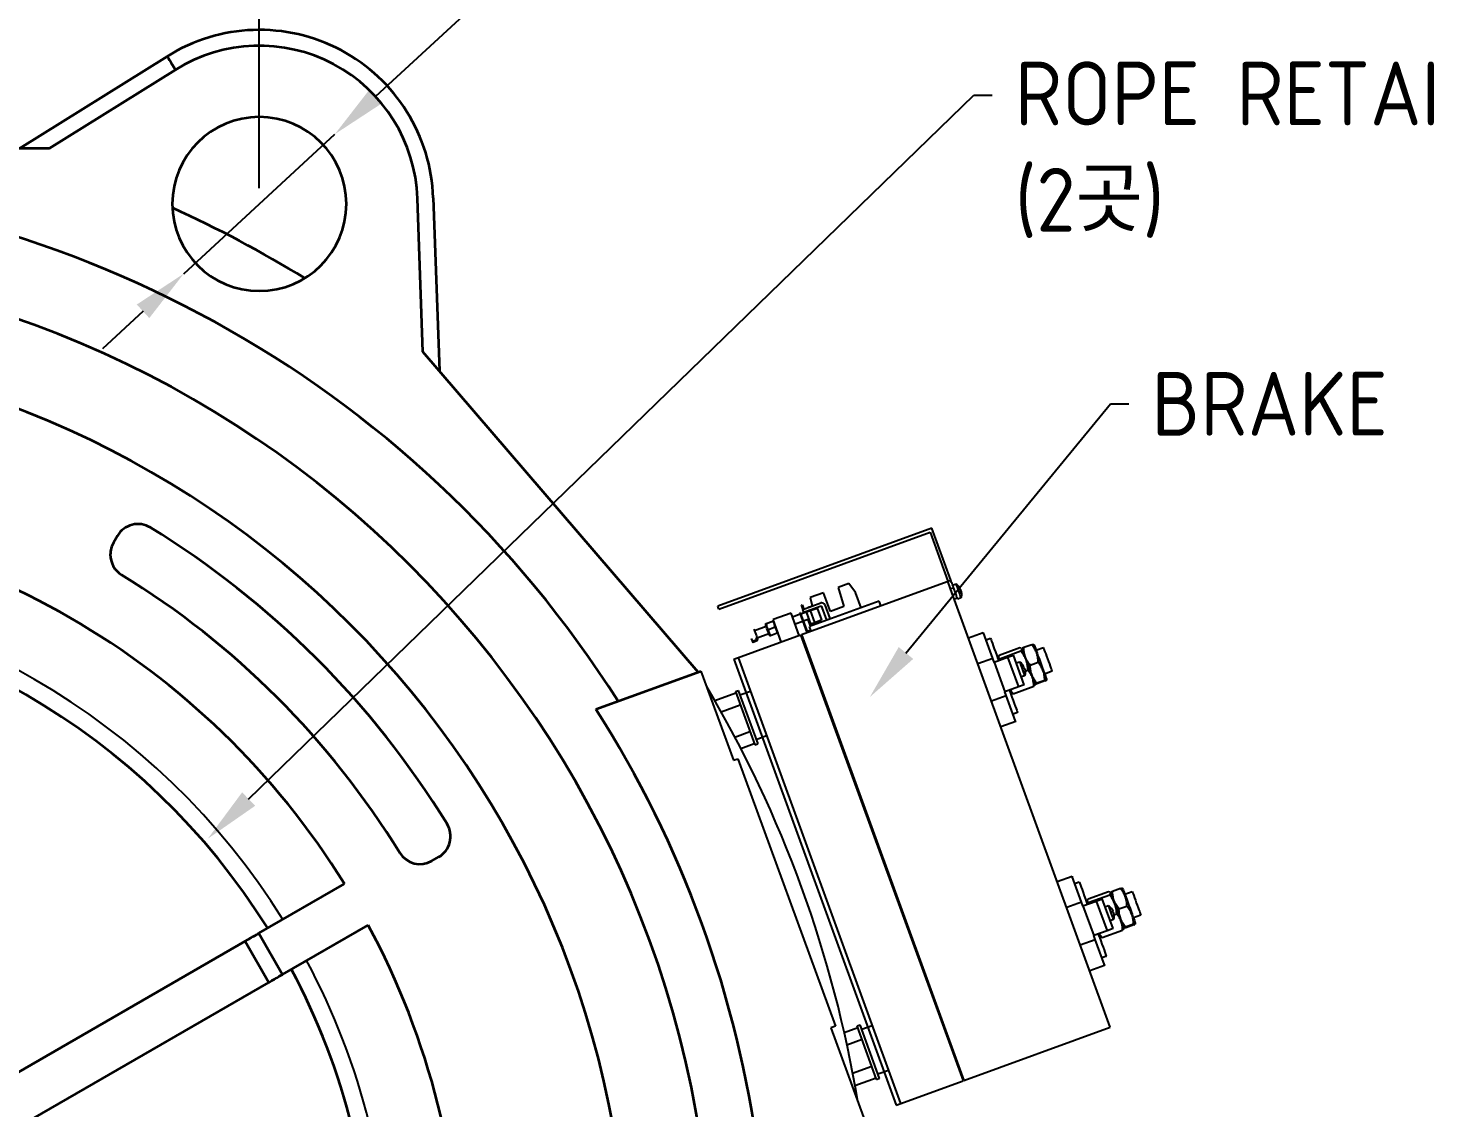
# Model space of a CAD drawing. Header units: millimetres. Extents: x -13 to 15102, y -1400 to 6249.
# Drawn here: x 4097 to 4987, y 4650 to 5333 of the extents above; entities that cross this region are included whole.
import ezdxf
from ezdxf import colors
from ezdxf.entities.mleader import LeaderData, LeaderLine
from ezdxf.math import Vec2, Vec3

# ---------------------------------------------------------------- set-up
doc = ezdxf.new("R2010")
doc.units = ezdxf.units.MM
doc.header["$LTSCALE"] = 2
doc.layers.add('1轮廓实线层', color=7, linetype='Continuous')
doc.styles.get("Standard").update_dxf_attribs({"font": 'isocp.shx', "height": 34, "bigfont": 'whgtxt.shx'})
doc.dimstyles.new('ISO-25', dxfattribs={"dimtxt": 34, "dimasz": 35, "dimexe": 10, "dimexo": 10, "dimgap": 10, "dimtad": 1, "dimdec": 4, "dimtxsty": 'Standard', "dimcen": 2.5, "dimclrd": 3, "dimclre": 3, "dimclrt": 2, "dimadec": 1, "dimazin": 2, "dimtfac": 1, "dimtdec": 4, "dimtmove": 0, "dimatfit": 3, "dimfxl": 1, "dimarcsym": 0})

# ---------------------------------------------------------------- blocks, each defined once
blk = doc.blocks.new('*D5027')
at = {"color": 3, "lineweight": -2}
for p, q in [((4635.85, 5584.4), (4316.78, 5289.66)), ((4195.57, 5177.7), (4291.07, 5265.91)), ((4169.86, 5153.96), (4144.15, 5130.21))]:
    blk.add_line(p, q, dxfattribs=at)
at = {"color": 3}
for points in [[(4312.82, 5293.95), (4320.74, 5285.38), (4291.07, 5265.91)], [(4173.82, 5149.67), (4165.91, 5158.24), (4195.57, 5177.7)]]:
    blk.add_solid(points, dxfattribs=at)
at = {"layer": 'Defpoints', "color": 0}
for p in [(4291.07, 5265.91), (4195.57, 5177.7)]:
    blk.add_point(p, dxfattribs=at)
at = {"color": 2, "insert": (4469.7, 5469.99), "char_height": 34, "attachment_point": 5, "rotation": 42.7293}
blk.add_mtext('2-∅130 (양중 구멍)', dxfattribs=at)
blk = doc.blocks.new('*D5201')
at = {"color": 3, "lineweight": -2}
for p, q in [((3509.56, 5231.81), (3509.56, 5421.97)), ((4243.32, 5231.81), (4243.32, 5421.97)), ((3544.56, 5411.97), (4208.32, 5411.97))]:
    blk.add_line(p, q, dxfattribs=at)
at = {"color": 3}
for points in [[(3544.56, 5417.8), (3544.56, 5406.13), (3509.56, 5411.97)], [(4208.32, 5406.13), (4208.32, 5417.8), (4243.32, 5411.97)]]:
    blk.add_solid(points, dxfattribs=at)
at = {"layer": 'Defpoints', "color": 0}
for p in [(4243.32, 5411.97), (3509.56, 5221.81), (4243.32, 5221.81)]:
    blk.add_point(p, dxfattribs=at)
at = {"color": 2, "insert": (3875.47, 5440.67), "char_height": 34, "attachment_point": 5}
blk.add_mtext('(734)', dxfattribs=at)

msp = doc.modelspace()

# ---------------------------------------------------------------- linework, layer by layer
at = {"lineweight": 35}
for p, q in [((4091.7538, 5256.80869), (4185.02977, 5315.09399)), ((4190.32898, 5306.6135), (4110.6246, 5256.80869)), ((4110.6246, 5256.80869), (3642.25816, 5256.80869)), ((4346.64409, 5128.38995), (4343.25998, 5225.29864)), ((4353.25389, 5225.64762), (4357.07449, 5116.2399)), ((4520.51087, 4925.85748), (4346.64409, 5128.38995)), ((4153.69167, 5012.02022), (4151.19075, 5007.68852)), ((4456.04839, 4902.39503), (4522.39027, 4926.5415)), ((4352.32123, 4806.55804), (4356.65294, 4809.05896)), ((4243.06437, 4760.79904), (4297.17012, 4792.03703)), ((4258.06435, 4734.81829), (4312.17011, 4766.05626)), ((4065.0386, 4658.01583), (4234.40411, 4755.79905)), ((4234.40411, 4755.79905), (4249.40409, 4729.81829)), ((4243.06437, 4760.79904), (4258.06435, 4734.81829)), ((4080.0386, 4632.03506), (4249.40409, 4729.81829))]:
    msp.add_line(p, q, dxfattribs=at)
at = {"color": 7, "ltscale": 0.2}
for p, q in [((4668.28795, 5016.89013), (4532.97218, 4967.63923)), ((4533.65626, 4965.75984), (4667.09258, 5014.32671)), ((4667.09258, 5014.32671), (4678.37926, 4983.31686)), ((4680.25865, 4984.00088), (4668.28795, 5016.89013)), ((4599.8403, 4976.01458), (4591.43104, 4972.95385)), ((4604.11557, 4964.26841), (4599.8403, 4976.01458)), ((4615.86221, 4981.84606), (4609.1189, 4979.39172)), ((4609.1189, 4979.39172), (4612.57281, 4967.3466)), ((4620.02023, 4976.12303), (4615.86221, 4981.84606)), ((4623.50883, 4966.53818), (4620.02023, 4976.12303)), ((4678.37926, 4983.31686), (4680.25865, 4984.00088)), ((4680.08938, 4978.61838), (4678.37926, 4983.31686)), ((4680.08938, 4978.61838), (4681.96877, 4979.30243)), ((4779.2752, 4706.10752), (4680.08938, 4978.61838)), ((4681.37022, 4980.94689), (4683.37854, 4981.67785)), ((4681.45742, 4974.85962), (4683.33682, 4975.54367)), ((4683.33682, 4975.54367), (4681.96877, 4979.30243)), ((4685.80242, 4978.59427), (4685.54052, 4979.31393)), ((4686.12119, 4978.55329), (4685.91454, 4978.4781)), ((4686.1709, 4978.50164), (4685.96204, 4978.42562)), ((4686.02665, 4978.44913), (4686.31413, 4978.02313)), ((4686.06534, 4978.60643), (4686.09609, 4978.55084)), ((4686.27771, 4978.00987), (4686.31413, 4978.02313)), ((4686.52733, 4977.43746), (4686.6503, 4976.2648)), ((4686.58092, 4976.92632), (4686.72516, 4976.97883)), ((4686.59308, 4976.81066), (4686.73649, 4976.86287)), ((4686.70639, 4976.90608), (4686.71002, 4976.89455)), ((4686.71002, 4976.89455), (4686.72856, 4976.83653)), ((4686.73649, 4976.86287), (4686.85939, 4975.69024)), ((4533.65626, 4965.75984), (4532.97218, 4967.63923)), ((4585.94217, 4968.29563), (4586.41203, 4968.46663)), ((4586.93405, 4965.5705), (4585.94217, 4968.29563)), ((4586.41203, 4968.46663), (4587.40391, 4965.74151)), ((4586.65212, 4965.46789), (4598.02242, 4969.60633)), ((4597.76678, 4967.38493), (4587.3362, 4963.58853)), ((4589.75311, 4966.59657), (4589.7189, 4966.69053)), ((4635.06701, 4970.74502), (4590.90146, 4954.67006)), ((4591.43104, 4972.95385), (4592.72029, 4967.78294)), ((4593.47769, 4968.05861), (4593.5119, 4967.96464)), ((4595.69403, 4966.35502), (4598.43018, 4958.8375)), ((4601.98983, 4958.70593), (4599.04846, 4966.78727)), ((4600.58584, 4968.41099), (4603.69822, 4959.85981)), ((4612.57281, 4967.3466), (4604.11557, 4964.26841)), ((4636.0931, 4967.92596), (4635.06701, 4970.74502)), ((4684.36291, 4972.72458), (4682.48352, 4972.04053)), ((4686.62771, 4972.75078), (4684.61939, 4972.01981)), ((4567.80621, 4957.97005), (4563.62232, 4956.44721)), ((4567.80621, 4957.97005), (4568.11919, 4958.08395)), ((4579.27968, 4963.21022), (4568.00338, 4959.10599)), ((4573.13367, 4945.0106), (4568.00338, 4959.10599)), ((4568.14196, 4958.09224), (4568.47366, 4957.81391)), ((4584.40997, 4949.11482), (4579.27968, 4963.21022)), ((4580.13477, 4960.86099), (4585.02116, 4962.6395)), ((4586.73128, 4957.94105), (4581.84483, 4956.16254)), ((4585.31996, 4963.28034), (4584.85015, 4963.10934)), ((4584.85015, 4963.10934), (4589.29642, 4950.89334)), ((4589.59522, 4951.5342), (4585.31996, 4963.28034)), ((4585.49096, 4962.81051), (4588.82692, 4964.02469)), ((4587.3362, 4963.58853), (4586.65212, 4965.46789)), ((4590.53697, 4959.32623), (4587.20108, 4958.11205)), ((4587.65229, 4963.59714), (4587.61807, 4963.69114)), ((4588.08794, 4963.86214), (4588.12215, 4963.76818)), ((4588.82692, 4964.02469), (4589.14735, 4963.87526)), ((4589.11618, 4963.96088), (4590.99557, 4964.64493)), ((4591.85233, 4956.44336), (4589.11618, 4963.96088)), ((4589.83221, 4959.06969), (4591.37132, 4954.8411)), ((4590.52571, 4964.47393), (4590.43714, 4964.71717)), ((4590.6864, 4959.64664), (4590.53697, 4959.32623)), ((4591.27077, 4964.7451), (4595.14358, 4966.15469)), ((4591.27077, 4964.7451), (4594.00692, 4957.22758)), ((4594.00692, 4957.22758), (4597.87973, 4958.63714)), ((4594.19592, 4966.08528), (4594.2845, 4965.842)), ((4597.02065, 4958.32446), (4597.13729, 4958.0039)), ((4598.07702, 4958.34594), (4598.41903, 4957.40625)), ((4556.17257, 4952.13949), (4563.59615, 4954.84143)), ((4565.30627, 4950.14297), (4557.88269, 4947.441)), ((4563.2114, 4955.89861), (4563.28656, 4956.32502)), ((4569.17431, 4954.21129), (4564.99036, 4952.68845)), ((4566.02272, 4948.8075), (4565.69102, 4949.08582)), ((4566.35847, 4948.92969), (4566.04548, 4948.81576)), ((4570.54242, 4950.4525), (4566.35847, 4948.92969)), ((4570.95333, 4951.00113), (4570.87811, 4950.57469)), ((4591.75654, 4952.32084), (4589.59522, 4951.5342)), ((4591.92755, 4951.851), (4590.90146, 4954.67006)), ((4591.85233, 4956.44336), (4593.73172, 4957.12739)), ((4592.78085, 4955.35412), (4592.43884, 4956.29381)), ((4593.37851, 4956.63583), (4593.26186, 4956.95638)), ((4691.37605, 4947.60852), (4700.77296, 4951.02873)), ((4706.75828, 4934.5841), (4700.87548, 4950.7471)), ((4554.09481, 4947.17627), (4555.01314, 4945.29354)), ((4555.01314, 4945.29354), (4554.91503, 4944.92262)), ((4554.91503, 4944.92262), (4555.22861, 4944.70149)), ((4557.76735, 4946.296), (4555.01314, 4945.29354)), ((4557.98282, 4945.70395), (4555.22861, 4944.70149)), ((4557.76735, 4946.296), (4557.25332, 4947.70824)), ((4557.84508, 4946.08244), (4557.76735, 4946.296)), ((4557.9051, 4945.91751), (4557.84508, 4946.08244)), ((4557.98282, 4945.70395), (4557.9051, 4945.91751)), ((4558.2042, 4946.55769), (4557.90868, 4945.92392)), ((4702.48308, 4946.33027), (4705.30214, 4947.35634)), ((4723.84658, 4941.22254), (4710.85956, 4936.49563)), ((4724.76336, 4941.01038), (4723.84658, 4941.22254)), ((4725.20461, 4940.62518), (4724.97573, 4940.82498)), ((4725.01441, 4940.87108), (4725.15937, 4940.74946)), ((4725.28758, 4940.39708), (4725.36381, 4940.82921)), ((4731.39956, 4943.22839), (4726.30324, 4941.37346)), ((4732.46898, 4943.41528), (4732.80515, 4943.13323)), ((4734.04499, 4939.72685), (4738.74345, 4941.43694)), ((4545.8826, 4935.09203), (4547.59272, 4930.39354)), ((4706.75828, 4934.5841), (4697.36137, 4931.1639)), ((4707.61337, 4932.23488), (4706.75828, 4934.5841)), ((4707.61337, 4932.23488), (4716.07061, 4935.31307)), ((4707.61337, 4932.23488), (4714.45378, 4913.44103)), ((4710.00662, 4934.43086), (4710.19181, 4935.48121)), ((4711.56122, 4934.56777), (4724.54824, 4939.29466)), ((4711.56122, 4934.56777), (4711.65832, 4933.70714)), ((4716.07061, 4935.31307), (4719.82934, 4936.68114)), ((4716.07061, 4935.31307), (4722.91096, 4916.51922)), ((4726.66975, 4917.88729), (4719.82934, 4936.68114)), ((4721.62499, 4931.74776), (4723.63325, 4932.47872)), ((4730.33728, 4930.28995), (4735.4336, 4932.14487)), ((4547.59272, 4930.39354), (4646.77855, 4657.88268)), ((4726.88248, 4923.55164), (4724.87416, 4922.82068)), ((4726.40969, 4929.2615), (4725.64085, 4930.53898)), ((4726.59441, 4927.91908), (4726.25937, 4928.83968)), ((4726.56783, 4927.99216), (4726.83611, 4928.08982)), ((4726.58159, 4927.95431), (4726.85053, 4928.05221)), ((4726.84993, 4928.05188), (4726.58165, 4927.95422)), ((4726.94989, 4927.77728), (4727.18211, 4926.30448)), ((4727.14814, 4926.51992), (4728.95809, 4927.1787)), ((4744.21575, 4926.40188), (4739.51729, 4924.69176)), ((4722.91096, 4916.51922), (4714.45378, 4913.44103)), ((4715.30881, 4911.0918), (4714.45378, 4913.44103)), ((4718.51566, 4912.6116), (4717.69865, 4913.29717)), ((4719.67926, 4912.26371), (4732.66628, 4916.9906)), ((4726.66975, 4917.88729), (4722.91096, 4916.51922)), ((4733.57572, 4918.26715), (4733.23955, 4918.54923)), ((4733.36782, 4918.19682), (4733.33498, 4918.0105)), ((4739.60461, 4920.68517), (4734.5083, 4918.83027)), ((4739.74153, 4920.30897), (4734.64521, 4918.45407)), ((4740.75713, 4921.28538), (4740.68089, 4920.85325)), ((4705.9119, 4907.67159), (4715.30881, 4911.0918)), ((4721.19167, 4894.92881), (4715.30881, 4911.0918)), ((4722.40313, 4900.37169), (4719.58407, 4899.34563)), ((4721.29419, 4894.64717), (4711.89722, 4891.22697)), ((4747.4673, 4793.49893), (4756.86427, 4796.91913)), ((4762.84959, 4780.47452), (4756.96673, 4796.6375)), ((4758.57433, 4792.22068), (4761.39345, 4793.24674)), ((4787.49087, 4789.11879), (4782.39449, 4787.26389)), ((4788.56029, 4789.30571), (4788.89646, 4789.02363)), ((4762.84959, 4780.47452), (4753.45268, 4777.05432)), ((4763.70468, 4778.12529), (4762.84959, 4780.47452)), ((4763.70468, 4778.12529), (4772.16186, 4781.20347)), ((4766.09792, 4780.32126), (4766.28312, 4781.37163)), ((4779.93788, 4787.11294), (4766.95087, 4782.38606)), ((4767.65253, 4780.45818), (4780.63955, 4785.18506)), ((4767.65253, 4780.45818), (4767.74963, 4779.59754)), ((4772.16186, 4781.20347), (4775.92065, 4782.57155)), ((4772.16186, 4781.20347), (4779.00227, 4762.40962)), ((4782.76106, 4763.7777), (4775.92065, 4782.57155)), ((4780.8546, 4786.90078), (4779.93788, 4787.11294)), ((4780.8546, 4786.90078), (4781.25068, 4786.63986)), ((4781.37889, 4786.28748), (4781.50972, 4786.73925)), ((4790.1363, 4785.61726), (4794.83475, 4787.32737)), ((4763.70468, 4778.12529), (4770.54509, 4759.33144)), ((4777.71624, 4777.63816), (4779.72456, 4778.36914)), ((4782.50094, 4775.15192), (4781.73216, 4776.42939)), ((4782.68572, 4773.80949), (4782.35068, 4774.73009)), ((4782.65913, 4773.88258), (4782.92742, 4773.98024)), ((4782.6729, 4773.84473), (4782.94184, 4773.94261)), ((4782.94124, 4773.9423), (4782.67296, 4773.84464)), ((4783.0412, 4773.66769), (4783.27342, 4772.1949)), ((4783.23945, 4772.41033), (4785.0494, 4773.06911)), ((4786.42859, 4776.18036), (4791.52491, 4778.03528)), ((4800.30706, 4772.29228), (4795.6086, 4770.58218)), ((4779.00227, 4762.40962), (4770.54509, 4759.33144)), ((4775.77057, 4758.15413), (4788.75758, 4762.88102)), ((4782.76106, 4763.7777), (4779.00227, 4762.40962)), ((4782.97379, 4769.44204), (4780.96547, 4768.71108)), ((4789.66703, 4764.15757), (4789.33086, 4764.43964)), ((4789.45913, 4764.08724), (4789.39904, 4763.92918)), ((4795.69592, 4766.57558), (4790.59955, 4764.72067)), ((4795.83283, 4766.19939), (4790.73652, 4764.34448)), ((4796.84844, 4767.17579), (4796.7722, 4766.74365)), ((4762.0032, 4753.56201), (4771.40012, 4756.9822)), ((4771.40012, 4756.9822), (4770.54509, 4759.33144)), ((4777.28297, 4740.81922), (4771.40012, 4756.9822)), ((4774.60696, 4758.502), (4773.78996, 4759.18759)), ((4778.49444, 4746.26211), (4775.67538, 4745.23605)), ((4777.38543, 4740.53759), (4767.98852, 4737.11739)), ((4780.98532, 4701.40906), (4779.2752, 4706.10752)), ((4646.77855, 4657.88268), (4648.48866, 4653.18422))]:
    msp.add_line(p, q, dxfattribs=at)
for p, q in [((4522.39027, 4926.5415), (4542.91149, 4870.15995)), ((4542.91149, 4870.15995), (4545.73055, 4871.18601)), ((4545.73055, 4871.18601), (4607.29422, 4702.04134)), ((4607.29422, 4702.04134), (4604.4751, 4701.01527)), ((4604.4751, 4701.01527), (4624.99633, 4644.63372))]:
    msp.add_line(p, q)
at = {"lineweight": 35, "flags": 128}
for points in [[(4185.02977, 5315.09399), (4185.1316, 5314.93103), (4185.43314, 5314.44841), (4185.92285, 5313.66473), (4186.58187, 5312.61008), (4187.38489, 5311.32501), (4188.30105, 5309.85879), (4189.29513, 5308.26794), (4190.32898, 5306.6135)], [(4234.40411, 4755.79905), (4236.28791, 4756.88667), (4237.99129, 4757.87012), (4239.48514, 4758.73258), (4240.74384, 4759.45931), (4241.74591, 4760.03785), (4242.47416, 4760.45831), (4242.91619, 4760.7135), (4243.06437, 4760.79904)], [(4249.40409, 4729.81829), (4251.2879, 4730.9059), (4252.99131, 4731.88936), (4254.48512, 4732.75182), (4255.74385, 4733.47854), (4256.7459, 4734.05708), (4257.47418, 4734.47754), (4257.91617, 4734.73274), (4258.06435, 4734.81829)]]:
    msp.add_lwpolyline(points, dxfattribs=at)
at = {"color": 7, "ltscale": 0.2, "flags": 128}
for points in [[(4681.96877, 4979.30243), (4681.6351, 4980.21906), (4681.31431, 4981.10046), (4681.01867, 4981.91276), (4680.75951, 4982.62473), (4680.54684, 4983.20907), (4680.38883, 4983.64323), (4680.2915, 4983.91061), (4680.25865, 4984.00088)], [(4684.36291, 4972.72458), (4684.34318, 4972.77876), (4684.28477, 4972.93916), (4684.18994, 4973.19969), (4684.06238, 4973.55028), (4683.90687, 4973.97747), (4683.72949, 4974.46486), (4683.53703, 4974.99367), (4683.33682, 4975.54367)], [(4683.37854, 4981.67785), (4683.41561, 4981.57596), (4683.5676, 4981.1584), (4683.82605, 4980.44833), (4684.17176, 4979.49838), (4684.57921, 4978.37903), (4685.01802, 4977.17332), (4685.45576, 4975.97065), (4685.85994, 4974.86021), (4686.20058, 4973.92436), (4686.45235, 4973.2325), (4686.59671, 4972.83598), (4686.62771, 4972.75078)], [(4589.7189, 4966.69053), (4589.83805, 4966.7339), (4590.22399, 4966.87438), (4590.8192, 4967.09099)], [(4590.8192, 4967.09099), (4591.53297, 4967.3508), (4592.25675, 4967.61423), (4592.88021, 4967.84117), (4593.30859, 4967.99707), (4593.47656, 4968.05822), (4593.47769, 4968.05861)], [(4595.14358, 4966.15469), (4595.26744, 4966.19975), (4595.37729, 4966.23974), (4595.47212, 4966.27425), (4595.55098, 4966.30295), (4595.61308, 4966.32557), (4595.65791, 4966.34188), (4595.68497, 4966.35174), (4595.69403, 4966.35502)], [(4684.36291, 4972.72458), (4684.44409, 4972.50154), (4684.58839, 4972.10502), (4684.61939, 4972.01981)], [(4588.82692, 4964.02469), (4588.88879, 4963.85457), (4589.07141, 4963.35285), (4589.34697, 4962.59575), (4589.67354, 4961.69856), (4590.00137, 4960.79781), (4590.28061, 4960.0307), (4590.46867, 4959.51399), (4590.53697, 4959.32632), (4590.53697, 4959.32623)], [(4591.27077, 4964.7451), (4591.20884, 4964.72257), (4591.15394, 4964.70257), (4591.1065, 4964.68531), (4591.0671, 4964.67098), (4591.03598, 4964.65965), (4591.01363, 4964.65152), (4591.0001, 4964.64657), (4590.99557, 4964.64493)], [(4594.08923, 4956.89451), (4595.03712, 4957.2395), (4596.01166, 4957.59421), (4596.8953, 4957.91584), (4597.58141, 4958.16555), (4597.98732, 4958.31328), (4598.07702, 4958.34594)], [(4598.43018, 4958.8375), (4598.42112, 4958.83419), (4598.39406, 4958.82436), (4598.34923, 4958.80803), (4598.28713, 4958.78541), (4598.20827, 4958.75671), (4598.11344, 4958.7222), (4598.00359, 4958.68223), (4597.87973, 4958.63714)], [(4555.85106, 4953.0228), (4555.87878, 4952.94663), (4556.0235, 4952.54909), (4556.277, 4951.85258), (4556.61186, 4950.93259), (4556.99178, 4949.88882), (4557.37557, 4948.83435), (4557.72164, 4947.88348), (4557.99254, 4947.13926), (4558.15884, 4946.68227), (4558.2042, 4946.55769)], [(4564.45118, 4952.4922), (4564.0681, 4953.54485), (4563.72245, 4954.49444), (4563.44815, 4955.24802), (4563.27208, 4955.73186), (4563.2114, 4955.89861)], [(4565.69102, 4949.08582), (4565.63034, 4949.25254), (4565.45427, 4949.73638), (4565.17997, 4950.48999), (4564.83432, 4951.43958), (4564.45118, 4952.4922)], [(4592.43884, 4956.29381), (4592.45183, 4956.29855), (4592.71362, 4956.39383), (4593.2823, 4956.60081), (4594.08923, 4956.89451)], [(4593.73172, 4957.12739), (4593.73625, 4957.12902), (4593.74978, 4957.13397), (4593.77219, 4957.14211), (4593.80325, 4957.15343), (4593.84265, 4957.16777), (4593.89009, 4957.18502), (4593.94499, 4957.20502), (4594.00692, 4957.22758)], [(4700.77296, 4951.02873), (4700.77791, 4951.0152), (4700.87548, 4950.7471)], [(4554.09481, 4947.17627), (4554.25163, 4946.74539), (4554.39725, 4946.34523), (4554.52921, 4945.98266), (4554.64526, 4945.66386), (4554.74337, 4945.39433), (4554.82187, 4945.17865), (4554.87945, 4945.02049), (4554.91503, 4944.92262)], [(4705.30214, 4947.35634), (4705.31752, 4947.31402), (4705.4381, 4946.98279), (4705.67676, 4946.32699), (4706.03021, 4945.35586), (4706.49352, 4944.08306), (4707.06006, 4942.52639), (4707.72203, 4940.70777), (4708.47001, 4938.65269), (4709.29357, 4936.39001), (4710.18108, 4933.95149), (4710.43243, 4933.26094)], [(4725.15937, 4940.74946), (4725.15996, 4940.7477), (4725.20461, 4940.62518)], [(4725.20461, 4940.62518), (4725.31863, 4940.31184), (4725.50019, 4939.81304), (4725.74612, 4939.13736), (4726.05225, 4938.29628), (4726.41327, 4937.30425), (4726.82311, 4936.17823), (4727.27474, 4934.9375), (4727.76034, 4933.60325)], [(4732.80515, 4943.13323), (4732.84723, 4943.0176), (4733.00721, 4942.5781), (4733.28181, 4941.82357), (4733.66281, 4940.77691), (4734.13851, 4939.4699), (4734.6945, 4937.94232), (4735.31391, 4936.24052), (4735.97785, 4934.41626), (4736.66628, 4932.52491), (4737.35811, 4930.624), (4738.03248, 4928.77125), (4738.66882, 4927.02296), (4739.24776, 4925.43223), (4739.75178, 4924.04746), (4740.16555, 4922.91065), (4740.47651, 4922.0564), (4740.67511, 4921.51063), (4740.75546, 4921.28994), (4740.75713, 4921.28538)], [(4738.74345, 4941.43694), (4738.74351, 4941.43673), (4738.81193, 4941.24874), (4739.00511, 4940.71805), (4739.31398, 4939.86946), (4739.72406, 4938.74263), (4740.21628, 4937.39029), (4740.76756, 4935.87568), (4741.35216, 4934.26954), (4741.94267, 4932.64707), (4742.51159, 4931.08409), (4743.03218, 4929.65367), (4743.48023, 4928.42271), (4743.8347, 4927.4488), (4744.07907, 4926.77742), (4744.20186, 4926.43999), (4744.21575, 4926.40188)], [(4723.63325, 4932.47872), (4723.6404, 4932.45908), (4723.74149, 4932.18144), (4723.955, 4931.59478), (4724.26512, 4930.74267), (4724.64891, 4929.68827), (4725.07783, 4928.50977), (4725.52016, 4927.29461), (4725.94299, 4926.13285), (4726.31498, 4925.11072), (4726.6086, 4924.304), (4726.80207, 4923.77254), (4726.88099, 4923.55573), (4726.88248, 4923.55164)], [(4727.76034, 4933.60325), (4728.27168, 4932.19834), (4728.80002, 4930.74682), (4729.33628, 4929.27348), (4729.87129, 4927.80357), (4730.39587, 4926.36221), (4730.90108, 4924.97411), (4731.37834, 4923.66295), (4731.81935, 4922.45122)], [(4731.81935, 4922.45122), (4732.21668, 4921.35965), (4732.56346, 4920.4069), (4732.85373, 4919.60927), (4733.08261, 4918.98041), (4733.24617, 4918.53108), (4733.3416, 4918.269), (4733.36782, 4918.19682)], [(4717.27284, 4914.46709), (4717.98631, 4912.50684), (4718.84253, 4910.15431), (4719.62877, 4907.99423), (4720.3339, 4906.05693), (4720.948, 4904.36962), (4721.46257, 4902.95594), (4721.87026, 4901.83579), (4722.16543, 4901.02487), (4722.34388, 4900.53453), (4722.40313, 4900.37169)], [(4721.19167, 4894.92881), (4721.28924, 4894.66073), (4721.29419, 4894.64717)], [(4756.86427, 4796.91913), (4756.86916, 4796.9056), (4756.96673, 4796.6375)], [(4761.39345, 4793.24674), (4761.40883, 4793.20445), (4761.52941, 4792.8732), (4761.76806, 4792.2174), (4762.12152, 4791.24629), (4762.58483, 4789.97346), (4763.15137, 4788.41683), (4763.81334, 4786.59817), (4764.56132, 4784.54309), (4765.38487, 4782.28044), (4766.27239, 4779.84191), (4766.52374, 4779.15134)], [(4788.89646, 4789.02363), (4788.93854, 4788.908), (4789.09852, 4788.4685), (4789.37312, 4787.71397), (4789.75411, 4786.66731), (4790.22982, 4785.36033), (4790.78581, 4783.83272), (4791.40522, 4782.13092), (4792.06916, 4780.30666), (4792.75759, 4778.41533), (4793.44942, 4776.5144), (4794.12379, 4774.66165), (4794.76013, 4772.91336), (4795.33907, 4771.32265), (4795.84309, 4769.93787), (4796.25686, 4768.80107), (4796.56782, 4767.94682), (4796.76642, 4767.40105), (4796.84677, 4767.18035), (4796.84844, 4767.17579)], [(4781.25068, 4786.63986), (4781.25127, 4786.6381), (4781.29592, 4786.51559)], [(4781.29592, 4786.51559), (4781.40994, 4786.20225), (4781.5915, 4785.70347), (4781.83743, 4785.02777), (4782.14355, 4784.18671), (4782.50458, 4783.19468), (4782.91442, 4782.06866), (4783.36605, 4780.8279), (4783.85164, 4779.49367)], [(4783.85164, 4779.49367), (4784.36299, 4778.08876), (4784.89133, 4776.63722), (4785.42759, 4775.16388), (4785.9626, 4773.69397), (4786.48718, 4772.25263), (4786.99239, 4770.86451), (4787.46965, 4769.55337), (4787.91066, 4768.34164)], [(4794.83475, 4787.32737), (4794.83481, 4787.32713), (4794.90324, 4787.13917), (4795.09642, 4786.60845), (4795.40523, 4785.75986), (4795.81537, 4784.63306), (4796.30759, 4783.28072), (4796.85887, 4781.76608), (4797.44347, 4780.15996), (4798.03397, 4778.53749), (4798.6029, 4776.97449), (4799.12349, 4775.54409), (4799.57154, 4774.31313), (4799.926, 4773.33921), (4800.17038, 4772.66783), (4800.29317, 4772.33041), (4800.30706, 4772.29228)], [(4779.72456, 4778.36912), (4779.73171, 4778.34948), (4779.8328, 4778.07184), (4780.04631, 4777.4852), (4780.35643, 4776.63308), (4780.74022, 4775.57867), (4781.16914, 4774.40018), (4781.61146, 4773.18501), (4782.0343, 4772.02327), (4782.40629, 4771.00114), (4782.6999, 4770.19442), (4782.89338, 4769.66294), (4782.9723, 4769.44613), (4782.97379, 4769.44204)], [(4787.91066, 4768.34164), (4788.30799, 4767.25005), (4788.65477, 4766.2973), (4788.94504, 4765.49967), (4789.17392, 4764.87083), (4789.33748, 4764.4215), (4789.43284, 4764.1594), (4789.45913, 4764.08724)], [(4773.36415, 4760.35749), (4774.07762, 4758.39726), (4774.93384, 4756.04472), (4775.72008, 4753.88465), (4776.4252, 4751.94735), (4777.03931, 4750.26003), (4777.55388, 4748.84636), (4777.96157, 4747.7262), (4778.25674, 4746.91527), (4778.43519, 4746.42494), (4778.49444, 4746.26211)], [(4777.28297, 4740.81922), (4777.38055, 4740.55114), (4777.38543, 4740.53759)]]:
    msp.add_lwpolyline(points, dxfattribs=at)
at = {"lineweight": 35}
for centre, radius, start, end in [((4243.32089, 5221.80867), 110, 2, 122), ((4243.32089, 5221.80867), 100, 2, 122), ((4243.32089, 5221.80867), 55, 0, 180), ((3876.44138, 4531.80867), 702.5, 32.3288971, 147.6711029), ((4243.32089, 5221.80867), 55, 180, 0), ((3876.44138, 4531.80867), 755, 58.40336281, 65.59663719), ((3876.44138, 4531.80867), 653.13304, 0, 180), ((3876.44138, 4531.80867), 600, 0, 180), ((3876.44138, 4531.80867), 494.70341, 31.737543, 88.262457), ((4166.68204, 5004.52024), 15, 58.45044854, 150), ((3876.44138, 4531.80867), 569.70341, 31.54955146, 58.45044854), ((4164.18112, 5000.18851), 15, 150, 180), ((4164.18112, 5000.18851), 15, 180, 238.43635063), ((3876.44138, 4531.80867), 534.70341, 31.56364937, 58.43635063), ((3876.44138, 4531.80867), 438.66515, 31.95959098, 88.04040902), ((3876.44138, 4531.80867), 687.95245, 7.4061596, 32.5938404), ((4349.15295, 4822.04933), 15, 300, 31.54955146), ((4344.82122, 4819.5484), 15, 211.56364937, 300), ((3876.44138, 4531.80867), 494.70341, 0, 28.262457), ((3876.44138, 4531.80867), 438.66515, 0, 28.04040902)]:
    msp.add_arc(centre, radius, start, end, dxfattribs=at)
for radius, start, end in [(449.76508, 31.91121129, 88.08878871), (755, 9.35217348, 30.64782652), (449.76508, 0, 28.08878871)]:
    msp.add_arc((3876.44138, 4531.80867), radius, start, end)
at = {"color": 7, "ltscale": 0.2}
for centre, radius, start, end in [((4683.16246, 4976.89659), 3.39098, 29.24609882, 45.46939706), ((4683.42356, 4976.17601), 3.39219, 29.25282232, 45.47051221), ((4598.10878, 4966.44525), 1, 20, 110), ((4598.70646, 4967.72696), 2, 20, 110), ((4604.63792, 4960.20182), 1, 200, 230), ((4725.40118, 4930.80269), 2.14241, 293.61393362, 301.31977581), ((4727.15885, 4925.97475), 2.13955, 98.67600401, 106.39318865), ((4725.7371, 4929.88091), 2.14097, 293.6051509, 301.31761889), ((4781.49501, 4776.68827), 2.13697, 293.60410211, 301.32960732), ((4783.25097, 4771.86154), 2.14327, 98.68270103, 106.38649163), ((4781.82857, 4775.7708), 2.14043, 293.60673218, 301.32129889)]:
    msp.add_arc(centre, radius, start, end, dxfattribs=at)
for points, knots in [([(4683.44118, 4981.631), (4683.82493, 4981.34028), (4684.61488, 4980.74183), (4685.50445, 4979.70194), (4685.90108, 4978.92726), (4686.06534, 4978.60643)], [0, 0, 0, 0, 0.356274713, 0.733404189, 1, 1, 1, 1]), ([(4686.12119, 4978.55329), (4686.13028, 4978.53707), (4686.14848, 4978.50463), (4686.15757, 4978.49097), (4686.15111, 4978.50643), (4686.13189, 4978.54525), (4686.11284, 4978.58248), (4686.10503, 4978.59772)], [0, 0, 0, 0, 0.213876551, 0.427835463, 0.640584631, 0.852876112, 1, 1, 1, 1]), ([(4686.31413, 4978.02313), (4686.32666, 4977.99757), (4686.35173, 4977.94645), (4686.38965, 4977.85265), (4686.41702, 4977.77795), (4686.42746, 4977.74193), (4686.42988, 4977.73361)], [0, 0, 0, 0, 0.303625389, 0.607209873, 0.909220555, 1, 1, 1, 1]), ([(4686.52733, 4977.43746), (4686.52051, 4977.46503), (4686.50687, 4977.52018), (4686.47548, 4977.61736), (4686.44057, 4977.71104), (4686.40835, 4977.7858), (4686.39047, 4977.81976), (4686.38315, 4977.83365)], [0, 0, 0, 0, 0.213860311, 0.427800807, 0.640566596, 0.852886572, 1, 1, 1, 1]), ([(4686.72856, 4976.83653), (4686.74556, 4976.78486), (4686.9302, 4976.22381), (4686.97678, 4975.07059), (4686.91972, 4973.76362), (4686.68254, 4973.0379), (4686.61555, 4972.83294)], [0, 0, 0, 0, 0.040213494, 0.436651564, 0.840894989, 1, 1, 1, 1]), ([(4686.85939, 4975.69024), (4686.83187, 4975.78545), (4686.77684, 4975.97588), (4686.69248, 4976.16849), (4686.6503, 4976.2648)], [0, 0, 0, 0, 0.500006948, 1, 1, 1, 1]), ([(4686.70925, 4976.97293), (4686.71041, 4976.9699), (4686.71275, 4976.96383), (4686.7234, 4976.92008), (4686.73269, 4976.87948), (4686.73649, 4976.86287)], [0, 0, 0, 0, 0.370677721, 0.742442579, 1, 1, 1, 1]), ([(4569.17431, 4954.21129), (4569.10512, 4954.9467), (4568.97573, 4956.32197), (4568.17756, 4957.44674), (4567.80621, 4957.97005)], [0, 0, 0, 0, 0.534745591, 1, 1, 1, 1]), ([(4563.30933, 4956.3333), (4563.30186, 4956.33059), (4563.19055, 4956.29015), (4563.41394, 4956.37141), (4563.62232, 4956.44721)], [0, 0, 0, 0, 0.067179935, 1, 1, 1, 1]), ([(4563.62232, 4956.44721), (4563.69151, 4955.71179), (4563.82091, 4954.33654), (4564.61904, 4953.21176), (4564.99036, 4952.68845)], [0, 0, 0, 0, 0.534748631, 1, 1, 1, 1]), ([(4564.99036, 4952.68845), (4565.05955, 4951.95303), (4565.18895, 4950.57777), (4565.98712, 4949.453), (4566.35847, 4948.92969)], [0, 0, 0, 0, 0.534745591, 1, 1, 1, 1]), ([(4570.54242, 4950.4525), (4570.47322, 4951.18792), (4570.34383, 4952.56318), (4569.54566, 4953.68797), (4569.17431, 4954.21129)], [0, 0, 0, 0, 0.534743044, 1, 1, 1, 1]), ([(4570.85534, 4950.5664), (4570.86282, 4950.56913), (4570.97412, 4950.60972), (4570.75076, 4950.52838), (4570.54242, 4950.4525)], [0, 0, 0, 0, 0.067180731, 1, 1, 1, 1]), ([(4724.54824, 4939.29466), (4724.77277, 4939.55367), (4725.22593, 4940.07643), (4725.21176, 4940.44116), (4725.20461, 4940.62518)], [0, 0, 0, 0, 0.4954607184, 1, 1, 1, 1]), ([(4726.30324, 4941.37346), (4726.01033, 4941.2299), (4725.48381, 4940.97185), (4725.43851, 4940.88665), (4725.41841, 4940.84885)], [0, 0, 0, 0, 0.556312031, 1, 1, 1, 1]), ([(4730.33728, 4930.28995), (4729.69622, 4931.14607), (4728.4002, 4932.87689), (4727.13635, 4935.6801), (4726.4496, 4938.54952), (4726.35233, 4940.42642), (4726.30324, 4941.37346)], [0, 0, 0, 0, 0.264614415, 0.53496559, 0.765352058, 1, 1, 1, 1]), ([(4731.39956, 4943.22839), (4731.71619, 4943.30668), (4732.28536, 4943.4474), (4732.37482, 4943.41126), (4732.41451, 4943.39522)], [0, 0, 0, 0, 0.556311173, 1, 1, 1, 1]), ([(4735.4336, 4932.14487), (4735.37436, 4933.21276), (4735.25459, 4935.37169), (4734.42092, 4938.33148), (4733.10257, 4940.97102), (4731.97068, 4942.47135), (4731.39956, 4943.22839)], [0, 0, 0, 0, 0.264612857, 0.53496574, 0.765353014, 1, 1, 1, 1]), ([(4710.85956, 4936.49563), (4710.62954, 4936.22242), (4710.16451, 4935.67008), (4710.1319, 4935.09057), (4710.62208, 4934.72641), (4711.24627, 4934.62097), (4711.56122, 4934.56777)], [0, 0, 0, 0, 0.264615217, 0.534965386, 0.765352475, 1, 1, 1, 1]), ([(4723.6475, 4932.43193), (4723.97029, 4932.21327), (4724.73278, 4931.69675), (4725.31179, 4930.97789), (4725.64568, 4930.56335)], [0, 0, 0, 0, 0.423337753, 1, 1, 1, 1]), ([(4727.76034, 4933.60325), (4727.34013, 4934.59987), (4726.4904, 4936.61524), (4725.20035, 4938.39501), (4724.54824, 4939.29466)], [0, 0, 0, 0, 0.4945110483, 1, 1, 1, 1]), ([(4728.95809, 4927.1787), (4728.88151, 4928.265), (4728.72693, 4930.45751), (4728.08448, 4932.54834), (4727.76034, 4933.60325)], [0, 0, 0, 0, 0.495459668, 1, 1, 1, 1]), ([(4739.60461, 4920.68517), (4739.53348, 4921.78571), (4739.38966, 4924.01064), (4738.52047, 4927.06828), (4737.16801, 4929.80125), (4736.01526, 4931.35891), (4735.4336, 4932.14487)], [0, 0, 0, 0, 0.264615173, 0.534965427, 0.765352598, 1, 1, 1, 1]), ([(4725.64085, 4930.53898), (4725.6457, 4930.55036), (4725.65111, 4930.56309), (4725.64545, 4930.56263), (4725.64485, 4930.56258)], [0, 0, 0, 0, 0.8945668286, 1, 1, 1, 1]), ([(4726.51484, 4928.97248), (4726.51628, 4928.97739), (4726.51916, 4928.98721), (4726.50436, 4929.03883), (4726.47726, 4929.111), (4726.44366, 4929.18954), (4726.41956, 4929.2406), (4726.40969, 4929.2615)], [0, 0, 0, 0, 0.213870273, 0.427829629, 0.640629097, 0.852920343, 1, 1, 1, 1]), ([(4726.83611, 4928.08982), (4726.84037, 4928.08678), (4726.8489, 4928.0807), (4726.86717, 4928.04151), (4726.88059, 4928.0025), (4726.88534, 4927.9887)], [0, 0, 0, 0, 0.392574758, 0.785199664, 1, 1, 1, 1]), ([(4726.94989, 4927.77728), (4726.94128, 4927.80973), (4726.92405, 4927.87462), (4726.89739, 4927.95893), (4726.8742, 4928.0205), (4726.85796, 4928.05123), (4726.85227, 4928.05169), (4726.84993, 4928.05188)], [0, 0, 0, 0, 0.213892069, 0.42779065, 0.640578136, 0.852895698, 1, 1, 1, 1]), ([(4727.17645, 4926.31038), (4727.18589, 4926.24641), (4727.27271, 4925.65814), (4727.18819, 4924.73253), (4726.95163, 4923.92466), (4726.86382, 4923.62481)], [0, 0, 0, 0, 0.071259979, 0.65527905, 1, 1, 1, 1]), ([(4727.17901, 4926.32394), (4727.1852, 4926.32022), (4727.20001, 4926.31131), (4727.1887, 4926.30699), (4727.18211, 4926.30448)], [0, 0, 0, 0, 0.417957823, 1, 1, 1, 1]), ([(4731.81935, 4922.45122), (4731.45794, 4923.28633), (4730.72708, 4924.97507), (4729.55205, 4926.4388), (4728.95809, 4927.1787)], [0, 0, 0, 0, 0.494510901, 1, 1, 1, 1]), ([(4734.5083, 4918.83027), (4733.85535, 4919.71903), (4732.53528, 4921.51583), (4731.2358, 4924.41688), (4730.51507, 4927.37978), (4730.39691, 4929.31399), (4730.33728, 4930.28995)], [0, 0, 0, 0, 0.264614528, 0.534966529, 0.7653536059, 1, 1, 1, 1]), ([(4732.66628, 4916.9906), (4732.64667, 4917.92036), (4732.60711, 4919.79691), (4732.08352, 4921.56111), (4731.81935, 4922.45122)], [0, 0, 0, 0, 0.495460501, 1, 1, 1, 1]), ([(4717.94226, 4914.71075), (4717.99941, 4914.59661), (4718.44294, 4913.71081), (4719.10367, 4912.93744), (4719.67926, 4912.26371)], [0, 0, 0, 0, 0.128854214, 1, 1, 1, 1]), ([(4733.27567, 4918.02096), (4733.27306, 4917.93213), (4733.26492, 4917.65465), (4732.90855, 4917.25935), (4732.66628, 4916.9906)], [0, 0, 0, 0, 0.3201321219, 1, 1, 1, 1]), ([(4734.64521, 4918.45407), (4734.34241, 4918.38085), (4733.73024, 4918.23281), (4733.47952, 4918.25229), (4733.76132, 4918.46073), (4734.25779, 4918.70634), (4734.5083, 4918.83027)], [0, 0, 0, 0, 0.264614512, 0.53496624, 0.765351786, 1, 1, 1, 1]), ([(4739.74153, 4920.30897), (4740.02054, 4920.44751), (4740.58461, 4920.7276), (4740.7642, 4920.90367), (4740.41426, 4920.88225), (4739.87614, 4920.75126), (4739.60461, 4920.68517)], [0, 0, 0, 0, 0.264614409, 0.534966532, 0.765352594, 1, 1, 1, 1]), ([(4719.67926, 4912.26371), (4719.29987, 4912.3147), (4718.76701, 4912.38632), (4718.60657, 4912.60257), (4718.56036, 4912.66485)], [0, 0, 0, 0, 0.711996075, 1, 1, 1, 1]), ([(4787.49087, 4789.11879), (4787.8075, 4789.19708), (4788.37667, 4789.3378), (4788.46613, 4789.30166), (4788.50581, 4789.28562)], [0, 0, 0, 0, 0.556311173, 1, 1, 1, 1]), ([(4791.52491, 4778.03528), (4791.46567, 4779.10316), (4791.3459, 4781.2621), (4790.51224, 4784.22191), (4789.19387, 4786.86143), (4788.06199, 4788.36175), (4787.49087, 4789.11879)], [0, 0, 0, 0, 0.264613721, 0.534967431, 0.765353052, 1, 1, 1, 1]), ([(4766.95087, 4782.38606), (4766.72085, 4782.11284), (4766.25582, 4781.5605), (4766.22321, 4780.98097), (4766.71339, 4780.61681), (4767.33758, 4780.51138), (4767.65253, 4780.45818)], [0, 0, 0, 0, 0.2646153357, 0.5349655697, 0.7653525675, 1, 1, 1, 1]), ([(4780.63955, 4785.18506), (4780.86408, 4785.44407), (4781.31724, 4785.96684), (4781.30307, 4786.33157), (4781.29592, 4786.51559)], [0, 0, 0, 0, 0.4954607184, 1, 1, 1, 1]), ([(4783.85164, 4779.49367), (4783.43144, 4780.49028), (4782.5817, 4782.50564), (4781.29166, 4784.28541), (4780.63955, 4785.18506)], [0, 0, 0, 0, 0.494510144, 1, 1, 1, 1]), ([(4782.39449, 4787.26389), (4782.10161, 4787.12032), (4781.57513, 4786.86225), (4781.52982, 4786.77705), (4781.50972, 4786.73925)], [0, 0, 0, 0, 0.556311456, 1, 1, 1, 1]), ([(4786.42859, 4776.18036), (4785.78753, 4777.03649), (4784.4915, 4778.76729), (4783.22765, 4781.57052), (4782.54093, 4784.43996), (4782.4436, 4786.31685), (4782.39449, 4787.26389)], [0, 0, 0, 0, 0.264613336, 0.534964994, 0.765352053, 1, 1, 1, 1]), ([(4785.0494, 4773.06911), (4784.97281, 4774.15541), (4784.81824, 4776.34792), (4784.17579, 4778.43876), (4783.85164, 4779.49367)], [0, 0, 0, 0, 0.4954587226, 1, 1, 1, 1]), ([(4779.73881, 4778.32235), (4780.0616, 4778.10368), (4780.82409, 4777.58715), (4781.4031, 4776.86829), (4781.73699, 4776.45376)], [0, 0, 0, 0, 0.423339612, 1, 1, 1, 1]), ([(4781.73216, 4776.42939), (4781.73701, 4776.4408), (4781.74242, 4776.45355), (4781.73675, 4776.45304), (4781.73616, 4776.45298)], [0, 0, 0, 0, 0.894566826, 1, 1, 1, 1]), ([(4782.49242, 4775.17545), (4782.50657, 4775.14526), (4782.53487, 4775.08488), (4782.5651, 4775.01279), (4782.57526, 4774.98266), (4782.57885, 4774.972)], [0, 0, 0, 0, 0.392564611, 0.785184103, 1, 1, 1, 1]), ([(4782.60615, 4774.86289), (4782.60756, 4774.8678), (4782.61037, 4774.87761), (4782.59569, 4774.92923), (4782.56856, 4775.00141), (4782.53498, 4775.07996), (4782.51083, 4775.13101), (4782.50094, 4775.15192)], [0, 0, 0, 0, 0.2138511258, 0.4277820569, 0.6405929989, 0.8528460098, 1, 1, 1, 1]), ([(4782.92742, 4773.98024), (4782.93168, 4773.97719), (4782.94021, 4773.9711), (4782.95848, 4773.93192), (4782.9719, 4773.8929), (4782.97665, 4773.8791)], [0, 0, 0, 0, 0.392580134, 0.785201565, 1, 1, 1, 1]), ([(4783.0412, 4773.66769), (4783.03258, 4773.70013), (4783.01535, 4773.76502), (4782.9887, 4773.84934), (4782.96551, 4773.9109), (4782.94927, 4773.94163), (4782.94357, 4773.9421), (4782.94124, 4773.9423)], [0, 0, 0, 0, 0.213890232, 0.427813094, 0.640579511, 0.852895249, 1, 1, 1, 1]), ([(4783.26776, 4772.20079), (4783.2772, 4772.13681), (4783.36402, 4771.54854), (4783.2795, 4770.62294), (4783.04294, 4769.81507), (4782.95513, 4769.51521)], [0, 0, 0, 0, 0.071259979, 0.65527905, 1, 1, 1, 1]), ([(4783.27032, 4772.21436), (4783.27651, 4772.21063), (4783.29132, 4772.2017), (4783.28001, 4772.1974), (4783.27342, 4772.1949)], [0, 0, 0, 0, 0.4179582632, 1, 1, 1, 1]), ([(4787.91066, 4768.34164), (4787.54924, 4769.17674), (4786.81838, 4770.86548), (4785.64336, 4772.32921), (4785.0494, 4773.06911)], [0, 0, 0, 0, 0.494510145, 1, 1, 1, 1]), ([(4790.59955, 4764.72067), (4789.94662, 4765.60944), (4788.6266, 4767.40626), (4787.32711, 4770.30729), (4786.60638, 4773.27019), (4786.48822, 4775.2044), (4786.42859, 4776.18036)], [0, 0, 0, 0, 0.2646135336, 0.5349658899, 0.7653523614, 1, 1, 1, 1]), ([(4795.69592, 4766.57558), (4795.62478, 4767.67612), (4795.48097, 4769.90105), (4794.61178, 4772.9587), (4793.25932, 4775.69167), (4792.10657, 4777.24932), (4791.52491, 4778.03528)], [0, 0, 0, 0, 0.264614452, 0.534965823, 0.76535318, 1, 1, 1, 1]), ([(4788.75758, 4762.88102), (4788.73798, 4763.81077), (4788.69842, 4765.68732), (4788.17483, 4767.45152), (4787.91066, 4768.34164)], [0, 0, 0, 0, 0.495458853, 1, 1, 1, 1]), ([(4789.39904, 4763.92918), (4789.36437, 4763.82253), (4789.35623, 4763.54505), (4788.99986, 4763.14976), (4788.75758, 4762.88102)], [0, 0, 0, 0, 0.320132315, 1, 1, 1, 1]), ([(4790.73652, 4764.34448), (4790.43372, 4764.27125), (4789.82155, 4764.12321), (4789.57083, 4764.14271), (4789.85265, 4764.35115), (4790.34906, 4764.59675), (4790.59955, 4764.72067)], [0, 0, 0, 0, 0.264614768, 0.534966762, 0.765352531, 1, 1, 1, 1]), ([(4795.83283, 4766.19939), (4796.11185, 4766.33792), (4796.67592, 4766.61799), (4796.85551, 4766.79411), (4796.50557, 4766.77264), (4795.96745, 4766.64167), (4795.69592, 4766.57558)], [0, 0, 0, 0, 0.264614328, 0.534966531, 0.765352624, 1, 1, 1, 1]), ([(4774.03357, 4760.60116), (4774.09072, 4760.48702), (4774.53426, 4759.60124), (4775.19498, 4758.82786), (4775.77057, 4758.15413)], [0, 0, 0, 0, 0.1288518209, 1, 1, 1, 1]), ([(4775.77057, 4758.15413), (4775.39118, 4758.20511), (4774.85832, 4758.27672), (4774.69788, 4758.49297), (4774.65167, 4758.55526)], [0, 0, 0, 0, 0.711996025, 1, 1, 1, 1])]:
    msp.add_open_spline(points, degree=3, knots=knots, dxfattribs=at)
at = {"layer": '1轮廓实线层'}
for p, q in [((4585.81956, 4949.62787), (4677.9094, 4983.14583)), ((4543.06354, 4934.06596), (4585.3497, 4949.45686)), ((4585.3497, 4949.45686), (4687.95576, 4667.54907)), ((4585.81956, 4949.62787), (4688.42556, 4667.72009)), ((4543.06354, 4934.06596), (4645.66954, 4652.15816)), ((4544.09476, 4913.68983), (4556.4075, 4879.8609)), ((4544.10948, 4913.64938), (4545.98887, 4914.33343)), ((4544.10948, 4913.64938), (4545.98887, 4914.33343)), ((4544.10948, 4913.64938), (4545.98887, 4914.33343)), ((4544.10948, 4913.64938), (4545.98887, 4914.33343)), ((4545.97415, 4914.37387), (4558.28688, 4880.54494)), ((4547.00021, 4911.5548), (4553.57805, 4913.94894)), ((4531.10831, 4907.88873), (4544.44007, 4912.7411)), ((4535.11162, 4900.8324), (4547.17623, 4905.22356)), ((4543.80769, 4884.86278), (4553.32602, 4888.32717)), ((4547.54341, 4877.70905), (4556.06219, 4880.80963)), ((4556.4075, 4879.8609), (4558.28688, 4880.54494)), ((4556.4075, 4879.8609), (4558.28688, 4880.54494)), ((4557.26082, 4883.36402), (4563.83867, 4885.75816)), ((4612.87582, 4698.20967), (4621.3946, 4701.31025)), ((4621.04929, 4702.25898), (4622.92867, 4702.94302)), ((4621.04929, 4702.25898), (4622.92867, 4702.94302)), ((4633.362, 4668.43004), (4621.04929, 4702.25898)), ((4635.24138, 4669.11408), (4622.92867, 4702.94302)), ((4623.95473, 4700.12394), (4630.53258, 4702.51808)), ((4688.42556, 4667.72009), (4780.98531, 4701.40907)), ((4614.61242, 4690.32832), (4624.13076, 4693.79271)), ((4618.21592, 4672.50516), (4630.28053, 4676.89631)), ((4634.21533, 4671.93316), (4640.79317, 4674.3273)), ((4619.68492, 4664.52641), (4633.01669, 4669.37877)), ((4633.34728, 4668.47049), (4635.22666, 4669.15453)), ((4633.34728, 4668.47049), (4635.22666, 4669.15453)), ((4633.34728, 4668.47049), (4635.22666, 4669.15453)), ((4633.34728, 4668.47049), (4635.22666, 4669.15453)), ((4645.66954, 4652.15816), (4687.95576, 4667.54907))]:
    msp.add_line(p, q, dxfattribs=at)

# ---------------------------------------------------------------- dimensions: what is measured, and where the dimension line sits
at = {"color": 0}
dim = msp.add_diameter_dim_2p(p1=(4195.57399, 5177.70387), p2=(4291.06779, 5265.91347), text='2-<> (양중 구멍)', dimstyle='ISO-25', override={"dimtxsty": 'Standard', "dimtolj": 0}, dxfattribs=at)
dim.commit()
dim.dimension.update_dxf_attribs({"geometry": '*D5027', "text_midpoint": (4469.6957, 5469.98636)})
dim = msp.add_linear_dim(base=(4243.32089, 5411.96606), p1=(3509.56187, 5221.80867), p2=(4243.32089, 5221.80867), text='(734)', dimstyle='ISO-25', override={"dimtxsty": 'Standard', "dimtolj": 0}, dxfattribs=at)
dim.commit()
dim.dimension.update_dxf_attribs({"geometry": '*D5201', "text_midpoint": (3875.47215, 5411.96606), "dimtype": 160})

# ---------------------------------------------------------------- leaders
at = {"color": 2, "ltscale": 10}
ml = msp.add_multileader_mtext('Standard', dxfattribs=at)
ml.set_content('ROPE RETAINER\\P(2곳)', color=2)
ml.set_leader_properties(color=3)
ml.build(insert=Vec2(0, 0))
ml.multileader.update_dxf_attribs({"dogleg_length": 11.52, "arrow_head_size": 36})
ctx = ml.context
ctx.base_point, ctx.char_height, ctx.arrow_head_size, ctx.landing_gap_size, ctx.plane_origin = Vec3(4706.34213, 5290.65739), 40.32, 36, 14.4, Vec3(3704.64373, 4754.45854)
notes = []
notes.append((ctx, [(0, (1, 1, 0), (4694.82213, 5290.65739), (1, 0), 11.52, [(0, [(4210.76953, 4820.57243)], 0, [])])]))
ctx.mtext.insert, ctx.mtext.flow_direction = Vec3(4720.74213, 5311.82539), 5
ml = msp.add_multileader_mtext('Standard', dxfattribs=at)
ml.set_content('BRAKE', color=2)
ml.set_leader_properties(color=3)
ml.build(insert=Vec2(0, 0))
ml.multileader.update_dxf_attribs({"dogleg_length": 11.52, "arrow_head_size": 36})
ctx = ml.context
ctx.base_point, ctx.char_height, ctx.arrow_head_size, ctx.landing_gap_size, ctx.plane_origin = Vec3(4792.64384, 5095.5227), 40.32, 36, 14.4, Vec3(4629.06855, 4910.13473)
notes.append((ctx, [(0, (1, 1, 0), (4781.12384, 5095.5227), (1, 0), 11.52, [(0, [(4629.06855, 4910.13473)], 0, [])])]))
ctx.mtext.insert, ctx.mtext.flow_direction = Vec3(4807.04384, 5115.6827), 5
for ctx, leaders in notes:
    for number, flags, end, landing, length, lines in leaders:
        leader = LeaderData()
        leader.index, (leader.has_last_leader_line, leader.has_dogleg_vector, leader.attachment_direction) = number, flags
        leader.last_leader_point, leader.dogleg_vector, leader.dogleg_length = Vec3(end), Vec3(landing), length
        for number, points, colour, breaks in lines:
            line = LeaderLine()
            line.index, line.vertices, line.color, line.breaks = number, Vec3.list(points), colors.encode_raw_color(colour), breaks
            leader.lines.append(line)
        ctx.leaders.append(leader)

doc.saveas('drawing.dxf')
